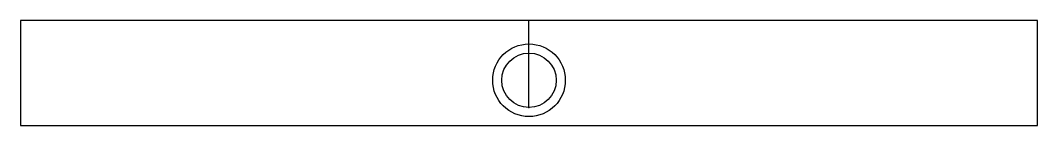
# Model space of a CAD drawing. Header units: millimetres. Extents: x -70 to 70, y -2 to 12.
import ezdxf

# ---------------------------------------------------------------- set-up
doc = ezdxf.new("R2010")
doc.units = ezdxf.units.MM
doc.layers.get('0').update_dxf_attribs({"linetype": 'CONTINUOUS'})

msp = doc.modelspace()

# ---------------------------------------------------------------- linework, layer by layer
msp.add_line((0, 0), (0, 12))
msp.add_lwpolyline([(70, -2.5), (70, 12), (-70, 12), (-70, -2.5)], close=True)
for radius in [5, 3.75]:
    msp.add_circle((0, 3.75), radius)
msp.add_point((0, 0))
msp.add_point((0, 0))

doc.saveas('drawing.dxf')
